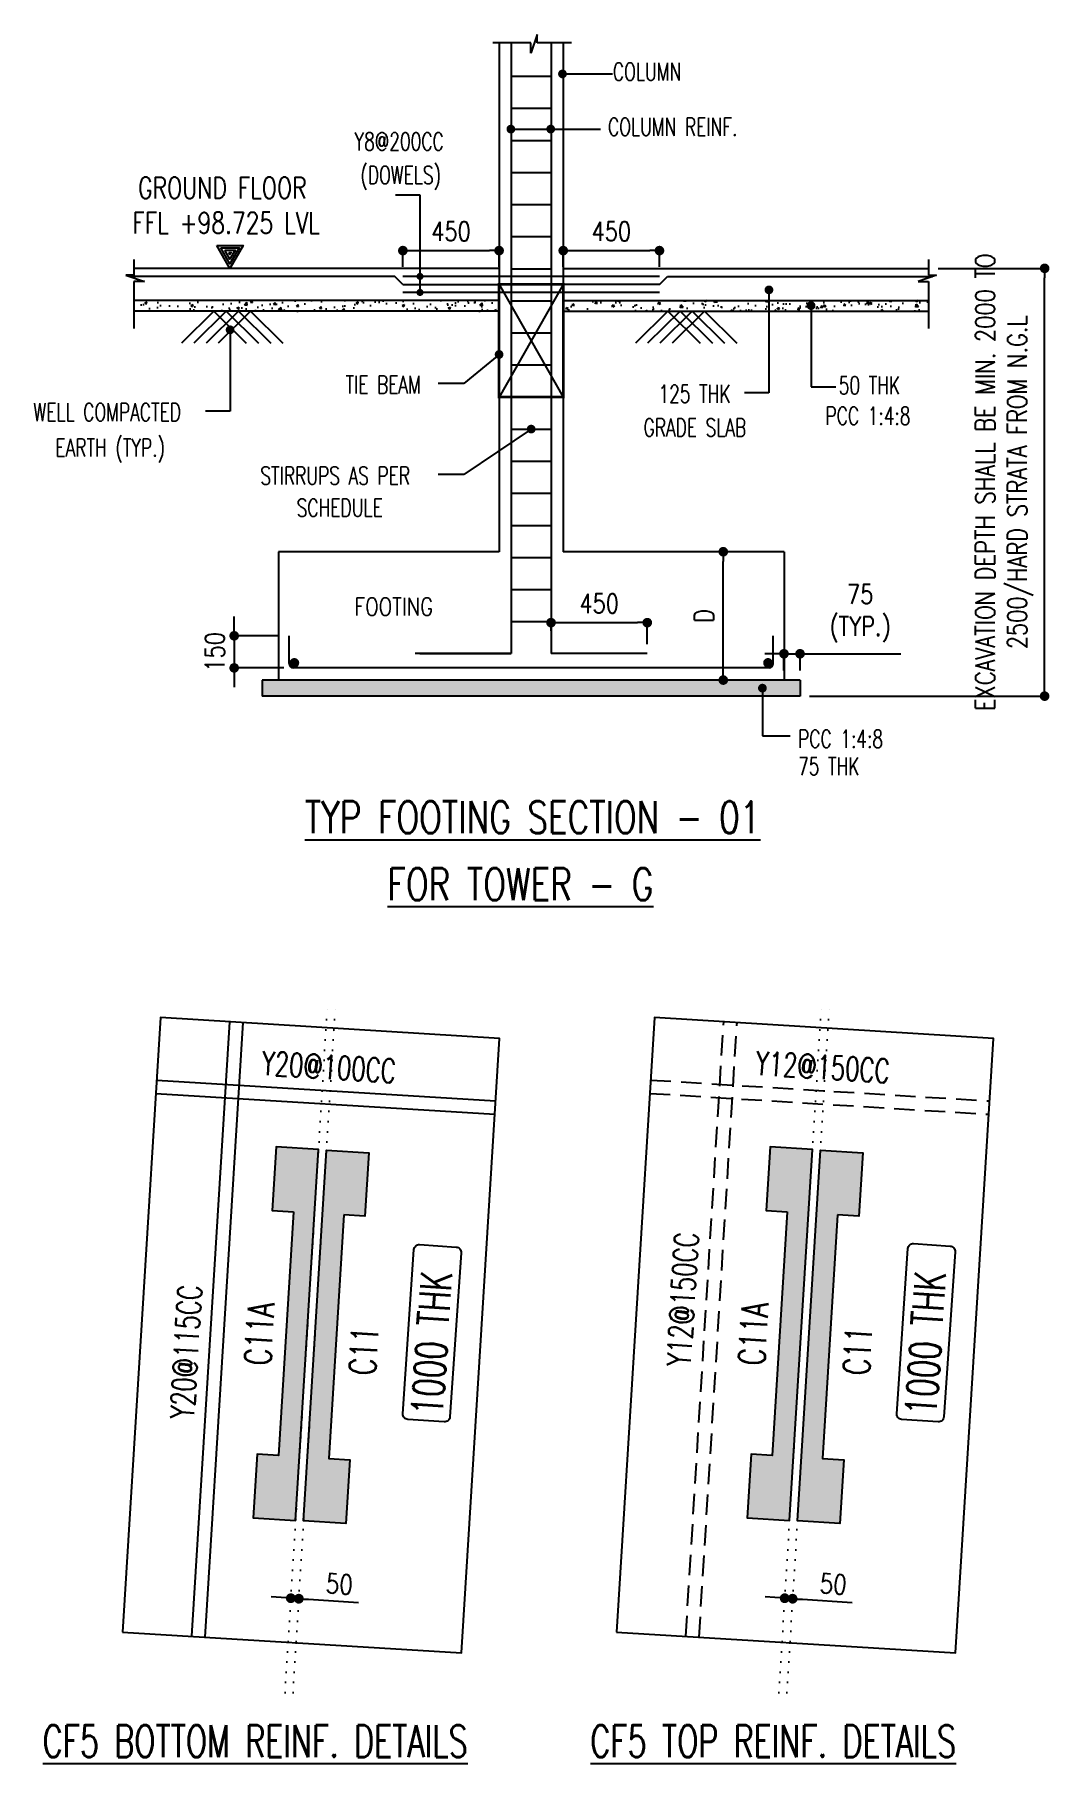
# Model space of a CAD drawing. Extents: x 473024 to 774629, y -1213442 to -1126596.
# Drawn here: x 541486 to 553917, y -1164273 to -1143103 of the extents above; entities that cross this region are included whole.
import ezdxf
from ezdxf.enums import TextEntityAlignment as Align

# ---------------------------------------------------------------- set-up
doc = ezdxf.new("R2010")
doc.units = 0
doc.header["$LTSCALE"] = 100
doc.header["$MEASUREMENT"] = 0
doc.header["$PDMODE"] = 2
doc.header["$PDSIZE"] = -10
doc.linetypes.add('DOT', pattern=[0.25, 0, -0.25])
doc.linetypes.add('HIDDEN', pattern=[0.375, 0.25, -0.125])
doc.layers.get('0').update_dxf_attribs({"linetype": 'CONTINUOUS'})
doc.layers.get('Defpoints').update_dxf_attribs({"linetype": 'CONTINUOUS'})
for name, color, linetype in [('7', 7, 'CONTINUOUS'), ('C-STRU-COL-HAT', 253, 'CONTINUOUS'), ('col-hatch', 8, 'CONTINUOUS'), ('COLDIM', 4, 'CONTINUOUS'), ('COLNO', 6, 'CONTINUOUS'), ('column', 10, 'CONTINUOUS'), ('Footing', 2, 'CONTINUOUS'), ('FOOTINGDIM', 2, 'CONTINUOUS'), ('PEDESTAL', 4, 'CONTINUOUS'), ('S-FOOTDIM', 9, 'CONTINUOUS'), ('SECTION', 2, 'CONTINUOUS'), ('SL', 3, 'CONTINUOUS'), ('TAB', 1, 'CONTINUOUS'), ('Text', 31, 'CONTINUOUS'), ('TXT1', 6, 'CONTINUOUS'), ('TXT3', 7, 'CONTINUOUS')]:
    doc.layers.add(name, color=color, linetype=linetype)
doc.styles.add('ROMANS', font='romans.shx', dxfattribs={"width": 0.8})
doc.styles.add('ROMANS_0.8', font='romans.shx', dxfattribs={"width": 0.8})
doc.styles.add('ROMANT', font='ROMANT.SHX', dxfattribs={"width": 0.8})
doc.styles.add('SUSHEEL', font='romans.shx', dxfattribs={"width": 0.75})
doc.dimstyles.new('S-DIM-30', dxfattribs={"dimscale": 30, "dimtxt": 2.5, "dimasz": 1, "dimexe": 1, "dimexo": 0.5, "dimgap": 1, "dimtad": 1, "dimdec": 0, "dimdsep": 46, "dimtxsty": 'ROMANS_0.8', "dimblk": 'DOT', "dimcen": 0, "dimdle": 1, "dimclrd": 8, "dimclre": 8, "dimclrt": 3, "dimadec": 1, "dimazin": 2, "dimtfac": 1, "dimtdec": 0, "dimtix": 1, "dimtmove": 0, "dimatfit": 3, "dimfxl": 1, "dimtolj": 1, "dimlwd": -1, "dimlwe": -1, "dimarcsym": 0})

# ---------------------------------------------------------------- blocks, each defined once
blk = doc.blocks.new('_Dot')
at = {"color": 0, "linetype": 'ByBlock', "lineweight": -2}
blk.add_line((-0.5, 0), (-1, 0), dxfattribs=at)
at = {"color": 0, "linetype": 'ByBlock', "const_width": 0.5}
blk.add_lwpolyline([(-0.25, 0, 1), (0.25, 0, 1)], format="xyb", close=True, dxfattribs=at)
blk = doc.blocks.new('*D863')
at = {"layer": 'Defpoints', "color": 0, "transparency": 16777216}
for p in [(11110, 5343, 0), (12196, 5343), (9908, 1343, 0)]:
    blk.add_point(p, dxfattribs=at)
at = {"layer": 'FOOTINGDIM', "color": 8, "transparency": 16777216}
for p, q in [((11200, 5343), (12196, 5343)), ((12196, 1433), (12196, 5253)), ((9998, 1343), (12196, 1343))]:
    blk.add_line(p, q, dxfattribs=at)
at = {"layer": 'FOOTINGDIM', "color": 8, "transparency": 16777216, "xscale": 90, "yscale": 90, "zscale": 90}
for p, rotation in [((12196, 5343), 90), ((12196, 1343), 270)]:
    blk.add_blockref('_Dot', p, dxfattribs=dict(at, rotation=rotation))
at = {"layer": 'FOOTINGDIM', "color": 3, "transparency": 16777216, "insert": (11819, 3343), "char_height": 180, "attachment_point": 5, "rotation": 90, "style": 'ROMANS_0.8'}
blk.add_mtext('\\A1;EXCAVATION DEPTH SHALL BE MIN. 2000 TO \\P2500/HARD STRATA FROM N.G.L ', dxfattribs=at)
blk = doc.blocks.new('*D864')
at = {"layer": 'Defpoints', "color": 0, "transparency": 16777216}
for p in [(8479, 2030), (7579, 1863, 0), (8479, 1740)]:
    blk.add_point(p, dxfattribs=at)
at = {"layer": 'FOOTINGDIM', "color": 8, "transparency": 16777216}
for p, q in [((7579, 1953), (7579, 2030)), ((7669, 2030), (8389, 2030)), ((8479, 1830), (8479, 2030))]:
    blk.add_line(p, q, dxfattribs=at)
at = {"layer": 'FOOTINGDIM', "color": 8, "transparency": 16777216, "xscale": 90, "yscale": 90, "zscale": 90, "rotation": 180}
blk.add_blockref('_Dot', (7579, 2030), dxfattribs=at)
at = {"layer": 'FOOTINGDIM', "color": 8, "transparency": 16777216, "xscale": 90, "yscale": 90, "zscale": 90}
blk.add_blockref('_Dot', (8479, 2030), dxfattribs=at)
at = {"layer": 'FOOTINGDIM', "color": 3, "transparency": 16777216, "insert": (8029, 2210), "char_height": 180, "attachment_point": 5, "style": 'ROMANS_0.8'}
blk.add_mtext('\\A1;450', dxfattribs=at)
blk = doc.blocks.new('A$C19396C94')
at = {"layer": 'TAB', "color": 4}
for p, q in [((278, 274, 0), (0, 0, 0)), ((383, 274, 0), (105, 0, 0)), ((488, 274, 0), (210, 0, 0)), ((278, 274, 0), (555, 0, 0)), ((592, 274, 0), (315, 0, 0)), ((383, 274, 0), (660, 0, 0)), ((488, 274, 0), (765, 0, 0)), ((592, 274, 0), (870, 0, 0))]:
    blk.add_line(p, q, dxfattribs=at)
blk = doc.blocks.new('*D865')
at = {"layer": 'Defpoints', "color": 0, "transparency": 16777216}
for p in [(9190, 2693), (9263, 2693), (9263, 1493)]:
    blk.add_point(p, dxfattribs=at)
at = {"layer": 'FOOTINGDIM', "color": 8, "transparency": 16777216}
for p, q in [((9173, 2693), (9190, 2693)), ((9190, 1583), (9190, 2603)), ((9173, 1493), (9190, 1493))]:
    blk.add_line(p, q, dxfattribs=at)
at = {"layer": 'FOOTINGDIM', "color": 8, "transparency": 16777216, "xscale": 90, "yscale": 90, "zscale": 90}
for p, rotation in [((9190, 2693), 90), ((9190, 1493), 270)]:
    blk.add_blockref('_Dot', p, dxfattribs=dict(at, rotation=rotation))
at = {"layer": 'FOOTINGDIM', "color": 3, "transparency": 16777216, "insert": (9010, 2093), "char_height": 180, "attachment_point": 5, "rotation": 90, "style": 'ROMANS_0.8'}
blk.add_mtext('\\A1;D', dxfattribs=at)
blk = doc.blocks.new('*D866')
at = {"layer": 'Defpoints', "color": 0, "transparency": 16777216}
for p in [(7093, 5509), (6193, 5268, 0), (7093, 5268, 0)]:
    blk.add_point(p, dxfattribs=at)
at = {"layer": 'FOOTINGDIM', "color": 8, "transparency": 16777216}
for p, q in [((6193, 5358), (6193, 5509)), ((6283, 5509), (7003, 5509)), ((7093, 5358), (7093, 5509))]:
    blk.add_line(p, q, dxfattribs=at)
at = {"layer": 'FOOTINGDIM', "color": 8, "transparency": 16777216, "xscale": 90, "yscale": 90, "zscale": 90, "rotation": 180}
blk.add_blockref('_Dot', (6193, 5509), dxfattribs=at)
at = {"layer": 'FOOTINGDIM', "color": 8, "transparency": 16777216, "xscale": 90, "yscale": 90, "zscale": 90}
blk.add_blockref('_Dot', (7093, 5509), dxfattribs=at)
at = {"layer": 'FOOTINGDIM', "color": 3, "transparency": 16777216, "insert": (6643, 5689), "char_height": 180, "attachment_point": 5, "style": 'ROMANS_0.8'}
blk.add_mtext('\\A1;450', dxfattribs=at)
blk = doc.blocks.new('*D867')
at = {"layer": 'Defpoints', "color": 0, "transparency": 16777216}
for p in [(8593, 5509), (7693, 5268, 0), (8593, 5268, 0)]:
    blk.add_point(p, dxfattribs=at)
at = {"layer": 'FOOTINGDIM', "color": 8, "transparency": 16777216}
for p, q in [((7693, 5358), (7693, 5509)), ((7783, 5509), (8503, 5509)), ((8593, 5358), (8593, 5509))]:
    blk.add_line(p, q, dxfattribs=at)
at = {"layer": 'FOOTINGDIM', "color": 8, "transparency": 16777216, "xscale": 90, "yscale": 90, "zscale": 90, "rotation": 180}
blk.add_blockref('_Dot', (7693, 5509), dxfattribs=at)
at = {"layer": 'FOOTINGDIM', "color": 8, "transparency": 16777216, "xscale": 90, "yscale": 90, "zscale": 90}
blk.add_blockref('_Dot', (8593, 5509), dxfattribs=at)
at = {"layer": 'FOOTINGDIM', "color": 3, "transparency": 16777216, "insert": (8143, 5689), "char_height": 180, "attachment_point": 5, "style": 'ROMANS_0.8'}
blk.add_mtext('\\A1;450', dxfattribs=at)
blk = doc.blocks.new('*D848')
at = {"layer": 'Defpoints', "color": 0, "linetype": 'ByBlock', "transparency": 16777216}
for p in [(9908, 1739), (9758, 1493), (9908, 1493)]:
    blk.add_point(p, dxfattribs=at)
at = {"layer": 'FOOTINGDIM', "color": 8, "transparency": 16777216}
for p, q in [((9668, 1739), (9578, 1739)), ((9758, 1583), (9758, 1739)), ((9758, 1739), (9908, 1739)), ((9908, 1583), (9908, 1739)), ((9998, 1739), (10851, 1739))]:
    blk.add_line(p, q, dxfattribs=at)
at = {"layer": 'FOOTINGDIM', "color": 8, "linetype": 'ByBlock', "transparency": 16777216, "xscale": 90, "yscale": 90, "zscale": 90}
blk.add_blockref('_Dot', (9758, 1739), dxfattribs=at)
at = {"layer": 'FOOTINGDIM', "color": 8, "linetype": 'ByBlock', "transparency": 16777216, "xscale": 90, "yscale": 90, "zscale": 90, "rotation": 180}
blk.add_blockref('_Dot', (9908, 1739), dxfattribs=at)
at = {"layer": 'FOOTINGDIM', "color": 3, "linetype": 'ByBlock', "transparency": 16777216, "insert": (10470, 2117), "char_height": 180, "attachment_point": 5, "style": 'ROMANS_0.8'}
blk.add_mtext('\\A1;75\\P(TYP.)', dxfattribs=at)
blk = doc.blocks.new('*D873')
at = {"layer": 'Defpoints', "color": 0, "transparency": 16777216}
for p in [(5128, 1907), (4615, 1607), (5168, 1607)]:
    blk.add_point(p, dxfattribs=at)
at = {"layer": 'FOOTINGDIM', "color": 8, "transparency": 16777216}
for p, q in [((4615, 1997), (4615, 2087)), ((5038, 1907), (4615, 1907)), ((4615, 1907), (4615, 1607)), ((5078, 1607), (4615, 1607)), ((4615, 1517), (4615, 1427))]:
    blk.add_line(p, q, dxfattribs=at)
at = {"layer": 'FOOTINGDIM', "color": 8, "transparency": 16777216, "xscale": 90, "yscale": 90, "zscale": 90}
for p, rotation in [((4615, 1907), 270), ((4615, 1607), 90)]:
    blk.add_blockref('_Dot', p, dxfattribs=dict(at, rotation=rotation))
at = {"layer": 'FOOTINGDIM', "color": 3, "transparency": 16777216, "insert": (4435, 1757), "char_height": 180, "attachment_point": 5, "rotation": 90, "style": 'ROMANS_0.8'}
blk.add_mtext('\\A1;150', dxfattribs=at)
blk = doc.blocks.new('*D572')
at = {"layer": 'Defpoints', "color": 0, "transparency": 16777216}
for p in [(3178, 2017), (3071, 1876), (3169, 1870)]:
    blk.add_point(p, dxfattribs=at)
at = {"layer": 'FOOTINGDIM', "color": 8, "transparency": 16777216}
for p, q in [((2961, 2030), (2841, 2038)), ((3077, 1966), (3080, 2023)), ((3080, 2023), (3178, 2017)), ((3174, 1960), (3178, 2017)), ((3297, 2010), (3907, 1972))]:
    blk.add_line(p, q, dxfattribs=at)
at = {"layer": 'FOOTINGDIM', "color": 8, "transparency": 16777216, "xscale": 120, "yscale": 120, "zscale": 120}
for p, rotation in [((3080, 2023), 356.4679858121019), ((3178, 2017), 176.4679858121018)]:
    blk.add_blockref('_Dot', p, dxfattribs=dict(at, rotation=rotation))
at = {"layer": 'FOOTINGDIM', "color": 3, "transparency": 16777216, "insert": (3675, 2197), "char_height": 240, "attachment_point": 5, "rotation": 356.468, "style": 'ROMANS_0.8'}
blk.add_mtext('\\A1;50', dxfattribs=at)
blk = doc.blocks.new('DOT')
at = {"layer": '7', "color": 0, "linetype": 'ByBlock'}
blk.add_line((-0.5, 0), (-1, 0), dxfattribs=at)
at = {"layer": '7', "color": 0, "linetype": 'ByBlock', "const_width": 0.5}
blk.add_lwpolyline([(-0.25, 0, 1), (0.25, 0, 1)], format="xyb", close=True, dxfattribs=at)
blk = doc.blocks.new('*D573')
at = {"layer": 'Defpoints', "color": 0, "transparency": 16777216}
for p in [(9227, 2017), (9121, 1876), (9218, 1870)]:
    blk.add_point(p, dxfattribs=at)
at = {"layer": 'FOOTINGDIM', "color": 8, "transparency": 16777216}
for p, q in [((9010, 2030), (8891, 2038)), ((9127, 1966), (9130, 2023)), ((9130, 2023), (9227, 2017)), ((9224, 1960), (9227, 2017)), ((9347, 2010), (9957, 1972))]:
    blk.add_line(p, q, dxfattribs=at)
at = {"layer": 'FOOTINGDIM', "color": 8, "transparency": 16777216, "xscale": 120, "yscale": 120, "zscale": 120}
for p, rotation in [((9130, 2023), 356.4679858121019), ((9227, 2017), 176.4679858121018)]:
    blk.add_blockref('_Dot', p, dxfattribs=dict(at, rotation=rotation))
at = {"layer": 'FOOTINGDIM', "color": 3, "transparency": 16777216, "insert": (9725, 2197), "char_height": 240, "attachment_point": 5, "rotation": 356.468, "style": 'ROMANS_0.8'}
blk.add_mtext('\\A1;50', dxfattribs=at)
blk = doc.blocks.new('A$C34200860')
at = {"linetype": 'Continuous'}
h = blk.add_hatch(color=0, dxfattribs=at)
h.paths.add_polyline_path([(4489.1, 5533.8), (4574.6, 5385.8), (4660, 5533.8)], flags=16)
h.paths.add_polyline_path([(4451.8, 5555.4), (4574.6, 5342.7), (4697.4, 5555.4)])
at = {"layer": 'col-hatch'}
h = blk.add_hatch(dxfattribs=at)
h.set_pattern_fill('AR-CONC', color=8, scale=30, style=0)
h.set_pattern_definition([(50, (-244577.44, 25534.68), (215.17805, -18.82564), [22.5, -247.5]), (355, (-244577.44, 25534.68), (-41.6254, 225.65764), [18, -198]), (100.4514, (-244559.5, 25533.11), (173.55281, 206.83186), [19.12206, -210.34263]), (46.1842, (-244577.44, 25594.68), (320.17231, -49.6557), [33.75, -371.25]), (96.6356, (-244550.76, 25590.54), (280.3988, 292.23536), [28.6831, -315.5139]), (351.1842, (-244577.44, 25594.68), (280.3986, 292.2356), [27, -297]), (21, (-244547.44, 25579.68), (179.07212, -120.78567), [22.5, -247.5]), (326, (-244547.44, 25579.68), (72.9946, 217.54501), [18, -198]), (71.4514, (-244532.52, 25569.62), (252.06679, 96.75915), [19.12206, -210.34263]), (37.5, (-244577.44, 25534.68), (3.647957, 99.868156), [0, -195.6, 0, -201, 0, -198.75]), (7.5, (-244577.44, 25534.68), (78.92086, 118.323514), [0, -114.6, 0, -191.1, 0, -75.75]), (327.5, (-244644.34, 25534.68), (160.14673, -6.766462), [0, -75, 0, -234, 0, -310.5]), (317.5, (-244674.34, 25534.68), (174.95585, 30.031495), [0, -97.5, 0, -155.4, 0, -220.5])])
h.paths.add_polyline_path([(7093.2, 5042.7), (3676.3, 5042.7), (3676.3, 4942.7), (7093.2, 4942.7)])
h = blk.add_hatch(dxfattribs=at)
h.set_pattern_fill('AR-CONC', color=8, scale=30, style=0)
h.set_pattern_definition([(130, (259363.78, 25534.68), (-215.17805, -18.82564), [22.5, -247.5]), (185, (259363.78, 25534.68), (41.6254, 225.65764), [18, -198]), (79.5486, (259345.85, 25533.11), (-173.55281, 206.83186), [19.12206, -210.34263]), (133.8158, (259363.78, 25594.68), (-320.17231, -49.6557), [33.75, -371.25]), (83.3644, (259337.1, 25590.54), (-280.3988, 292.23536), [28.6831, -315.5139]), (188.8158, (259363.78, 25594.68), (-280.3986, 292.2356), [27, -297]), (159, (259333.78, 25579.68), (-179.07212, -120.78567), [22.5, -247.5]), (214, (259333.78, 25579.68), (-72.9946, 217.54501), [18, -198]), (108.5486, (259318.85, 25569.62), (-252.06679, 96.75915), [19.12206, -210.34263]), (142.5, (259363.78, 25534.68), (-3.647957, 99.868156), [0, -195.6, 0, -201, 0, -198.75]), (172.5, (259363.78, 25534.68), (-78.92086, 118.323514), [0, -114.6, 0, -191.1, 0, -75.75]), (212.5, (259430.68, 25534.68), (-160.14673, -6.766462), [0, -75, 0, -234, 0, -310.5]), (222.5, (259460.68, 25534.68), (-174.95585, 30.031495), [0, -97.5, 0, -155.4, 0, -220.5])])
h.paths.add_polyline_path([(7693.2, 5042.7), (11110, 5042.7), (11110, 4942.7), (7693.2, 4942.7)])
h = blk.add_hatch(dxfattribs=at)
h.set_pattern_fill('AR-CONC', color=8, scale=30, style=0)
h.set_pattern_definition([(50, (-377644.54, 6195.2), (215.178055, -18.82564), [22.5, -247.5]), (355, (-377644.54, 6195.2), (-41.6254, 225.65764), [18, -198]), (100.4514, (-377626.6, 6193.63), (173.55281, 206.83186), [19.12206, -210.34263]), (46.1842, (-377644.54, 6255.2), (320.17231, -49.6557), [33.75, -371.25]), (96.6356, (-377617.86, 6251.06), (280.3988, 292.23536), [28.6831, -315.5139]), (351.1842, (-377644.54, 6255.2), (280.39858, 292.23558), [27, -297]), (21, (-377614.54, 6240.2), (179.072116, -120.78567), [22.5, -247.5]), (326, (-377614.54, 6240.2), (72.9946, 217.54501), [18, -198]), (71.4514, (-377599.62, 6230.13), (252.06679, 96.75915), [19.12206, -210.34263]), (37.5, (-377644.54, 6195.195), (3.647957, 99.868156), [0, -195.6, 0, -201, 0, -198.75]), (7.5, (-377644.54, 6195.2), (78.92086, 118.323514), [0, -114.6, 0, -191.1, 0, -75.75]), (327.5, (-377711.44, 6195.195), (160.146731, -6.766462), [0, -75, 0, -234, 0, -310.5]), (317.5, (-377741.44, 6195.2), (174.95585, 30.031495), [0, -97.5, 0, -155.4, 0, -220.5])])
h.paths.add_polyline_path([(9535.6, 1417.5, -1), (9576.5, 1417.5, -0.4142136), (9556.1, 1397.1), (9556.1, 1343.1), (9908.1, 1343.1), (9908.1, 1493.1), (4878.2, 1493.1), (4878.2, 1343.1), (9556.1, 1343.1), (9556.1, 1397.1, -0.4142136)])
at = {"color": 4, "linetype": 'ByBlock'}
for p, q in [((7093.2, 5192.7), (7693.2, 4140)), ((7693.2, 5192.7), (7093.2, 4140))]:
    blk.add_line(p, q, dxfattribs=at)
at = {"color": 3, "linetype": 'ByBlock', "const_width": 25}
blk.add_lwpolyline([(7693.2, 4140), (7693.2, 5192.7), (7093.2, 5192.7), (7093.2, 4140)], close=True, dxfattribs=at)
at = {"layer": 'column', "color": 9, "linetype": 'Continuous'}
for p, q in [((7391.4, 7453.4), (7033.7, 7453.4)), ((7450.1, 7529.2), (7391.4, 7354.8)), ((7391.4, 7354.8), (7391.4, 7453.4)), ((7450.1, 7453.1), (7450.1, 7529.2)), ((7771.8, 7453.4), (7450.1, 7453.4))]:
    blk.add_line(p, q, dxfattribs=at)
at = {"layer": 'column', "color": 2, "linetype": 'Continuous'}
for p, q in [((7093.2, 7453.4), (7093.2, 5042.7)), ((7693.2, 7453.4), (7693.2, 2693.1)), ((7093.2, 5342.7), (3676.3, 5342.7)), ((7693.2, 5342.7), (11110, 5342.7)), ((7093.2, 5042.7), (3676.3, 5042.7)), ((7093.2, 5042.7), (7093.2, 2693.1)), ((7693.2, 5042.7), (11110, 5042.7)), ((7093.2, 4942.7), (3676.3, 4942.7)), ((7693.2, 4942.7), (11110, 4942.7)), ((5028.2, 2693.1), (5028.2, 1493.1)), ((7093.2, 2693.1), (5028.2, 2693.1)), ((9758.1, 2693.1), (7693.2, 2693.1)), ((9758.1, 2693.1), (9758.1, 1493.1)), ((4878.2, 1493.1), (4878.2, 1343.1)), ((9908.1, 1493.1), (4878.2, 1493.1)), ((9758.1, 1493.1), (5028.2, 1493.1)), ((9908.1, 1493.1), (9908.1, 1343.1)), ((9908.1, 1343.1), (4878.2, 1343.1))]:
    blk.add_line(p, q, dxfattribs=at)
at = {"layer": 'column', "color": 8, "linetype": 'Continuous'}
for p, q in [((3676.3, 5426.8), (3676.3, 5280.3)), ((11110, 5426.8), (11110, 5280.3)), ((3676.3, 5280.3), (3600.2, 5280.3)), ((3600.2, 5280.3), (3774.6, 5221.6)), ((3774.6, 5221.6), (3676, 5221.6)), ((3676, 5221.6), (3676, 4779.3)), ((11186.1, 5280.3), (11011.7, 5221.6)), ((11011.7, 5221.6), (11110.3, 5221.6)), ((11110, 5280.3), (11186.1, 5280.3)), ((11110.3, 5221.6), (11110.3, 4779.3))]:
    blk.add_line(p, q, dxfattribs=at)
at = {"layer": 'SL', "color": 4, "elevation": 0}
for points, const_width in [([(7686, 7140.9, 1), (7686, 7181.8, 1)], 40.9), ([(7203.3, 6624.8, 1), (7203.3, 6665.7, 1)], 40.9), ([(7575.9, 6624.8, 1), (7575.9, 6665.7, 1)], 40.9), ([(6369.5, 5267.7, 1), (6336.7, 5267.7, 1)], 32.7), ([(7413.6, 3840, -1), (7372.7, 3840, -1)], 40.9), ([(5155.2, 1653.9, -1), (5200.5, 1653.9, -1)], 45.2), ([(9631.1, 1653.9, 1), (9585.9, 1653.9, 1)], 45.2), ([(9535.6, 1417.5, 1), (9576.5, 1417.5, 1)], 40.9)]:
    blk.add_lwpolyline(points, format="xyb", close=True, dxfattribs=dict(at, const_width=const_width))
at = {"layer": 'SL', "color": 4}
for points, const_width in [([(9637.8, 5141.8, -1), (9596.9, 5141.8, -1)], 40.9), ([(6369.5, 5117.7, 1), (6336.7, 5117.7, 1)], 32.7), ([(9991, 4994.5, 1), (10031.9, 4994.5, 1)], 40.9), ([(4597.3, 4768.2, -1), (4556.3, 4768.2, -1)], 40.9), ([(7113.6, 4537.6, -1), (7072.7, 4537.6, -1)], 40.9)]:
    blk.add_lwpolyline(points, format="xyb", close=True, dxfattribs=dict(at, const_width=const_width))
at = {"layer": 'TAB'}
for p, q in [((7206.9, 7453.4, 0), (7206.9, 1740, 0)), ((7579.5, 7453.4, 0), (7579.5, 1740, 0)), ((7206.9, 7140, 0), (7579.5, 7140, 0)), ((7206.9, 6840, 0), (7579.5, 6840, 0)), ((7206.9, 6540, 0), (7579.5, 6540, 0)), ((7206.9, 6240, 0), (7579.5, 6240, 0)), ((7206.9, 5940, 0), (7579.5, 5940, 0)), ((7206.9, 5640, 0), (7579.5, 5640, 0)), ((7206.9, 5340, 0), (7579.5, 5340, 0)), ((6118.1, 5267.7), (3637.6, 5267.7)), ((6193.1, 5192.7), (6118.1, 5267.7)), ((6193.1, 5192.7), (7093.2, 5192.7)), ((8592.4, 5267.7, 0), (6193.2, 5267.7)), ((8593.2, 5192.7, 0), (7693.2, 5192.7, 0)), ((8593.2, 5192.7, 0), (8668.2, 5267.7)), ((8668.2, 5267.7), (11148.7, 5267.7)), ((8592.4, 5117.7), (6193.2, 5117.7, 0)), ((7206.9, 5040, 0), (7579.5, 5040, 0)), ((7206.9, 4740, 0), (7579.5, 4740, 0)), ((7206.9, 4440, 0), (7579.5, 4440, 0)), ((7206.9, 4140, 0), (7579.5, 4140, 0)), ((7206.9, 3840, 0), (7579.5, 3840, 0)), ((7206.9, 3540, 0), (7579.5, 3540, 0)), ((7206.9, 3240, 0), (7579.5, 3240, 0)), ((7206.9, 2940, 0), (7579.5, 2940, 0)), ((7206.9, 2640, 0), (7579.5, 2640, 0)), ((7206.9, 2340, 0), (7579.5, 2340, 0)), ((7206.9, 2040, 0), (7579.5, 2040, 0)), ((7206.9, 2040, 0), (7579.5, 2040, 0)), ((5128.2, 1646.8), (5128.2, 1906.8)), ((9658.1, 1646.8), (9658.1, 1906.8)), ((7206.9, 1740, 0), (6306.9, 1740, 0)), ((6352.6, 1740), (7206.9, 1740, 0)), ((8479.5, 1740), (7579.5, 1740, 0)), ((9619, 1606.8), (5165.9, 1606.8))]:
    blk.add_line(p, q, dxfattribs=at)
at = {"layer": 'TAB', "color": 4}
for p, q in [((7686, 7161.3, 0), (8153.9, 7161.3, 0)), ((7203.3, 6645.2, 0), (8042.4, 6645.2, 0)), ((6353.1, 6027.8, 0), (6123, 6027.8, 0)), ((6353.1, 5117.7, 0), (6353.1, 6027.8, 0)), ((9617.3, 5141.8), (9617.3, 4178.4)), ((10011.5, 4994.5), (10011.5, 4234.4)), ((4576.8, 4768.2), (4576.8, 4008.1)), ((7093.2, 4537.6), (6764.4, 4265)), ((6764.4, 4265), (6522.4, 4265)), ((10011.5, 4234.4), (10241.6, 4234.4)), ((9617.3, 4178.4), (9387.2, 4178.4)), ((4576.8, 4008.1), (4346.7, 4008.1)), ((7393.2, 3840, 0), (6764.4, 3414.2)), ((6764.4, 3414.2), (6522.4, 3414.2)), ((9556.1, 1417.5, 0), (9556.1, 970.9, 0)), ((9556.1, 970.9, 0), (9814.9, 970.9, 0))]:
    blk.add_line(p, q, dxfattribs=at)
at = {"layer": 'TAB'}
for centre, start, end in [((5168.2, 1646.8), 180, 270), ((9618.1, 1646.8), 270, 0)]:
    blk.add_arc(centre, 40, start, end, dxfattribs=at)
at = {"layer": 'TXT3', "color": 3}
for points in [[(4451.8, 5555.4), (4697.4, 5555.4), (4574.6, 5342.7)], [(4489.1, 5533.8), (4660, 5533.8), (4574.6, 5385.8)], [(4526.4, 5512.3), (4622.7, 5512.3), (4574.6, 5428.9)], [(4563.8, 5490.7), (4585.4, 5490.7), (4574.6, 5472)]]:
    blk.add_lwpolyline(points, close=True, dxfattribs=at)
at = {"layer": 'COLDIM', "color": 8, "xscale": 1.090631643310189, "yscale": 1.090631643310189, "zscale": 1.090631643310189, "rotation": 8.562147736273711e-07}
for p in [(4122.7, 4644.3, 0), (8368, 4644.3, 0)]:
    blk.add_blockref('A$C19396C94', p, dxfattribs=at)
at = {"color": 3, "style": 'ROMANS'}
for s, height, width, p in [('COLUMN', 166.67, 0.7, (8157.6, 7098.6)), ('COLUMN REINF.', 166.667, 0.7, (8111.8, 6582.5, 0)), ('Y8@200CC', 166.67, 0.7, (5740.6, 6446.6)), ('(DOWELS)', 166.67, 0.7, (5795.5, 6132.5)), ('TIE BEAM', 166.67, 0.7, (5656.3, 4172.5)), ('125 THK', 166.67, 0.7, (8583.7, 4085.8)), ('50 THK', 166.67, 0.7, (10270.3, 4165.4)), ('WELL COMPACTED', 166.667, 0.7, (2737.6, 3915.5)), ('PCC 1:4:8', 166.67, 0.7, (10146, 3880.6)), ('GRADE SLAB', 166.67, 0.7, (8444.5, 3771.7)), ('EARTH (TYP.)', 166.667, 0.7, (2943.2, 3583.8)), ('STIRRUPS AS PER', 166.667, 0.7, (4859.7, 3321.6)), ('SCHEDULE', 166.67, 0.7, (5199.6, 3021.3)), ('FOOTING', 166.67, 0.8, (5738.3, 2096.3)), ('PCC 1:4:8', 166.67, 0.7, (9889.8, 859.6)), ('75 THK', 166.67, 0.7, (9889.8, 603.8))]:
    blk.add_text(s, height=height, dxfattribs=dict(at, width=width)).set_placement(p)
at = {"layer": 'COLNO', "color": 6, "style": 'ROMANS', "width": 0.75}
for s, p in [('GROUND FLOOR', (3716.4, 5995.2)), ('FFL +98.725 LVL', (3661.7, 5669.5))]:
    blk.add_text(s, height=200, dxfattribs=at).set_placement(p)
at = {"layer": 'TXT1', "color": 6, "style": 'SUSHEEL', "width": 0.75}
for s, p in [('%%UTYP FOOTING SECTION - 01', (5275.1, 60)), ('%%UFOR TOWER - G', (6048.1, -565.7))]:
    blk.add_text(s, height=300, dxfattribs=at).set_placement(p)
at = {"layer": 'TXT1', "color": 6, "style": 'ROMANT', "width": 0.8}
blk.add_attdef('1', (-3199.9, 10186.6), '', height=340.7, dxfattribs=at)
at = {"layer": 'FOOTINGDIM'}
for base, p1, p2, picture, middle in [((7093.2, 5509.1), (6193.2, 5267.7, 0), (7093.2, 5267.7, 0), '*D866', (6643.2, 5689.1)), ((8593.2, 5509.1), (7693.2, 5267.7, 0), (8593.2, 5267.7, 0), '*D867', (8143.2, 5689.1)), ((8479.5, 2029.9), (7579.5, 1863.5, 0), (8479.5, 1740), '*D864', (8029.5, 2209.9))]:
    dim = blk.add_linear_dim(base=base, p1=p1, p2=p2, dimstyle='S-DIM-30', override={"dimtxt": 6, "dimasz": 3, "dimexe": 0, "dimexo": 3, "dimgap": 3, "dimlfac": 0.5}, dxfattribs=at)
    dim.commit()
    dim.dimension.update_dxf_attribs({"geometry": picture, "text_midpoint": middle})
dim = blk.add_linear_dim(base=(12196, 5342.7, 0), p1=(9908.1, 1343.1), p2=(11110, 5342.7), angle=90, text='EXCAVATION DEPTH SHALL BE MIN. <> TO \\P2500/HARD STRATA FROM N.G.L ', dimstyle='S-DIM-30', override={"dimtxt": 6, "dimasz": 3, "dimexe": 0, "dimexo": 3, "dimgap": 3, "dimlfac": 0.5, "dimtxsty": 'ROMANS_0.8'}, dxfattribs=at)
dim.commit()
dim.dimension.update_dxf_attribs({"geometry": '*D863', "text_midpoint": (12196, 3342.9, 0), "dimtype": 160})
for base, p1, p2, text, picture, middle in [((9190.2, 2693.1), (9263, 1493.1), (9263, 2693.1), 'D', '*D865', (9010.2, 2093.1)), ((4615.1, 1606.8), (5128.2, 1906.8), (5168.2, 1606.8), '150', '*D873', (4435.1, 1756.8))]:
    dim = blk.add_linear_dim(base=base, p1=p1, p2=p2, angle=90, text=text, dimstyle='S-DIM-30', override={"dimtxt": 6, "dimasz": 3, "dimexe": 0, "dimexo": 3, "dimgap": 3, "dimlfac": 0.5}, dxfattribs=at)
    dim.commit()
    dim.dimension.update_dxf_attribs({"geometry": picture, "text_midpoint": middle})
dim = blk.add_linear_dim(base=(9908.1, 1739.4), p1=(9758.1, 1493.1), p2=(9908.1, 1493.1), text='<>\\P(TYP.)', dimstyle='S-DIM-30', override={"dimtxt": 6, "dimasz": 3, "dimexe": 0, "dimexo": 3, "dimgap": 3, "dimlfac": 0.5}, dxfattribs=at)
dim.commit()
dim.dimension.update_dxf_attribs({"geometry": '*D848', "text_midpoint": (10469.5, 1739.4), "dimtype": 128})
blk = doc.blocks.new('zw$34B6')
at = {"layer": 'C-STRU-COL-HAT'}
h = blk.add_hatch(color=256, dxfattribs=at)
h.dxf.hatch_style = 1
h.paths.add_polyline_path([(2620.1, 3007.8), (3139.1, 2975.7), (3419.4, 7517.1), (2900.4, 7549.1), (2852.4, 6770.6), (3111.9, 6754.6), (2927.7, 3770.3), (2668.2, 3786.3)])
h = blk.add_hatch(color=256, dxfattribs=at)
h.dxf.hatch_style = 1
h.paths.add_polyline_path([(3236.4, 2969.7), (3755.4, 2937.7), (3803.5, 3716.2), (3544, 3732.2), (3728.2, 6716.5), (3987.7, 6700.5), (4035.8, 7479), (3516.7, 7511.1)])
h = blk.add_hatch(color=256, dxfattribs=at)
h.dxf.hatch_style = 1
h.paths.add_polyline_path([(8669.9, 3007.8), (9188.9, 2975.7), (9469.3, 7517.1), (8950.2, 7549.1), (8902.2, 6770.6), (9161.7, 6754.6), (8977.5, 3770.3), (8718, 3786.3)])
h = blk.add_hatch(color=256, dxfattribs=at)
h.dxf.hatch_style = 1
h.paths.add_polyline_path([(9286.3, 2969.7), (9805.3, 2937.7), (9853.3, 3716.2), (9593.8, 3732.2), (9778, 6716.5), (10037.5, 6700.5), (10085.6, 7479), (9566.6, 7511.1)])
at = {"layer": 'column', "color": 1, "elevation": 0}
for points in [[(3111.9, 6754.6), (2927.7, 3770.3), (2668.2, 3786.3), (2620.1, 3007.8), (3139.1, 2975.7), (3419.4, 7517.1), (3419.4, 7517.1), (3419.4, 7517.1), (2900.4, 7549.1), (2852.4, 6770.6), (3111.9, 6754.6)], [(9161.7, 6754.6), (8977.5, 3770.3), (8718, 3786.3), (8669.9, 3007.8), (9188.9, 2975.7), (9469.3, 7517.1), (9469.3, 7517.1), (9469.3, 7517.1), (8950.2, 7549.1), (8902.2, 6770.6), (9161.7, 6754.6)]]:
    blk.add_lwpolyline(points, dxfattribs=at)
at = {"layer": 'column', "color": 1}
for points in [[(3728.2, 6716.5), (3544, 3732.2), (3803.5, 3716.2), (3755.4, 2937.7), (3236.4, 2969.7), (3516.7, 7511.1), (3516.7, 7511.1), (3516.7, 7511.1), (4035.8, 7479), (3987.7, 6700.5), (3728.2, 6716.5)], [(9778, 6716.5), (9593.8, 3732.2), (9853.3, 3716.2), (9805.3, 2937.7), (9286.3, 2969.7), (9566.6, 7511.1), (9566.6, 7511.1), (9566.6, 7511.1), (10085.6, 7479), (10037.5, 6700.5), (9778, 6716.5)]]:
    blk.add_lwpolyline(points, dxfattribs=at)
at = {"layer": 'Footing'}
for points in [[(1019.6, 1608.7), (5171.7, 1352.4), (5636.2, 8878.1), (1484.1, 9134.4)], [(7069.4, 1608.7), (11221.5, 1352.4), (11686.1, 8878.1), (7534, 9134.4)]]:
    blk.add_lwpolyline(points, close=True, dxfattribs=at)
at = {"layer": 'S-FOOTDIM', "color": 6, "linetype": 'DOT', "ltscale": 5}
for p, q in [((3009.1, 868.7), (3530.1, 9310.8)), ((3106.8, 868.7), (3627.8, 9310.8)), ((9058.9, 868.7), (9580, 9310.8)), ((9156.6, 868.7), (9677.7, 9310.8))]:
    blk.add_line(p, q, dxfattribs=at)
at = {"layer": 'S-FOOTDIM', "color": 6, "linetype": 'DOT', "ltscale": 300}
for p, q in [((3047, 1483.6, 0), (3511.5, 9009.2, 0)), ((3144.3, 1477.6, 0), (3608.8, 9003.2, 0)), ((9096.8, 1483.6, 0), (9561.4, 9009.2, 0)), ((9194.1, 1477.6, 0), (9658.6, 9003.2, 0))]:
    blk.add_line(p, q, dxfattribs=at)
at = {"layer": 'TAB', "color": 1}
for p, q in [((1867.9, 1556.3), (2332.4, 9082)), ((2031.5, 1546.2), (2496, 9071.9)), ((1436.9, 8368.6), (5589, 8112.3)), ((1426.8, 8205), (5578.9, 7948.7))]:
    blk.add_line(p, q, dxfattribs=at)
at = {"layer": 'TAB', "color": 1, "linetype": 'HIDDEN', "ltscale": 10}
for p, q in [((7917.7, 1556.3), (8382.2, 9082)), ((8081.3, 1546.2), (8545.8, 9071.9)), ((7486.7, 8368.6), (11638.8, 8112.3)), ((7476.6, 8205), (11628.7, 7948.7))]:
    blk.add_line(p, q, dxfattribs=at)
at = {"layer": 'Text', "color": 4, "elevation": 0}
for points in [[(4451.9, 4281.8), (4588.8, 6292.7, -0.4142136), (4658.1, 6353.1), (5105.4, 6322.7, -0.4142136), (5165.9, 6253.4), (5029, 4242.5, -0.4142136), (4959.6, 4182), (4512.4, 4212.4, -0.4142136)], [(10501.7, 4281.8), (10639.4, 6305, -0.4142136), (10708.8, 6365.5), (11156, 6335, -0.4142136), (11216.5, 6265.7), (11078.8, 4242.5, -0.4142136), (11009.4, 4182), (10562.2, 4212.4, -0.4142136)]]:
    blk.add_lwpolyline(points, format="xyb", close=True, dxfattribs=at)
at = {"color": 3, "style": 'SUSHEEL', "width": 0.7}
for s, rotation, p in [('Y20@100CC', 356.47891, (2718.5, 8432, 0)), ('Y12@150CC', 356.47891, (8768.4, 8432, 0)), ('Y12@150CC', 86.47891, (7976.1, 4856, 0)), ('Y20@115CC', 86.47891, (1891.7, 4211.1, 0))]:
    blk.add_text(s, height=292.5, rotation=rotation, dxfattribs=at).set_placement(p)
at = {"layer": 'COLNO', "style": 'ROMANS', "width": 0.7}
for s, p in [('C11A', (2557.1, 5655.8, 0)), ('C11A', (8607, 5655.8, 0)), ('C11', (3829.5, 5361.1, 0)), ('C11', (9879.3, 5361.1, 0))]:
    blk.add_text(s, height=325, rotation=86.46799, dxfattribs=at).set_placement(p, align=Align.TOP_RIGHT)
at = {"layer": 'Text', "color": 6, "style": 'ROMANS', "width": 0.7}
for p in [(4936.6, 4248.8, 0), (10986.4, 4248.8, 0)]:
    blk.add_text('1000 THK', height=380.25, rotation=86.10471, dxfattribs=at).set_placement(p)
at = {"layer": 'TXT1', "color": 6, "style": 'SUSHEEL', "width": 0.7}
for s, p in [('%%UCF5 BOTTOM REINF. DETAILS', (40.9, 78, 0)), ('%%UCF5 TOP REINF. DETAILS', (6748.9, 78, 0))]:
    blk.add_text(s, height=390, dxfattribs=at).set_placement(p)
at = {"layer": 'FOOTINGDIM'}
for base, p1, p2, picture, middle in [((3177.6, 2016.9), (3071.2, 1876), (3168.6, 1870), '*D572', (3662.1, 1987)), ((9227.4, 2016.9), (9121.1, 1876), (9218.4, 1870), '*D573', (9712, 1987))]:
    dim = blk.add_linear_dim(base=base, p1=p1, p2=p2, angle=356.46799, text='50', dimstyle='S-DIM-30', override={"dimtxt": 8, "dimasz": 4, "dimexe": 0, "dimexo": 3, "dimgap": 3, "dimlfac": 0.5, "dimtxsty": 'ROMANS_0.8', "dimblk": 'Dot'}, dxfattribs=at)
    dim.commit()
    dim.dimension.update_dxf_attribs({"geometry": picture, "text_midpoint": middle, "dimtype": 161})

msp = doc.modelspace()

# ---------------------------------------------------------------- block references
at = {"layer": 'PEDESTAL', "xscale": 1.309499999999389, "yscale": 1.309499999999389, "zscale": 1.309499999999389}
msp.add_blockref('A$C34200860', (537887.6, -1152962.3, 215.1), dxfattribs=at)
at = {"layer": 'SECTION', "color": 1}
msp.add_blockref('zw$34B6', (541544.6, -1164273.4), dxfattribs=at)

doc.saveas('drawing.dxf')
